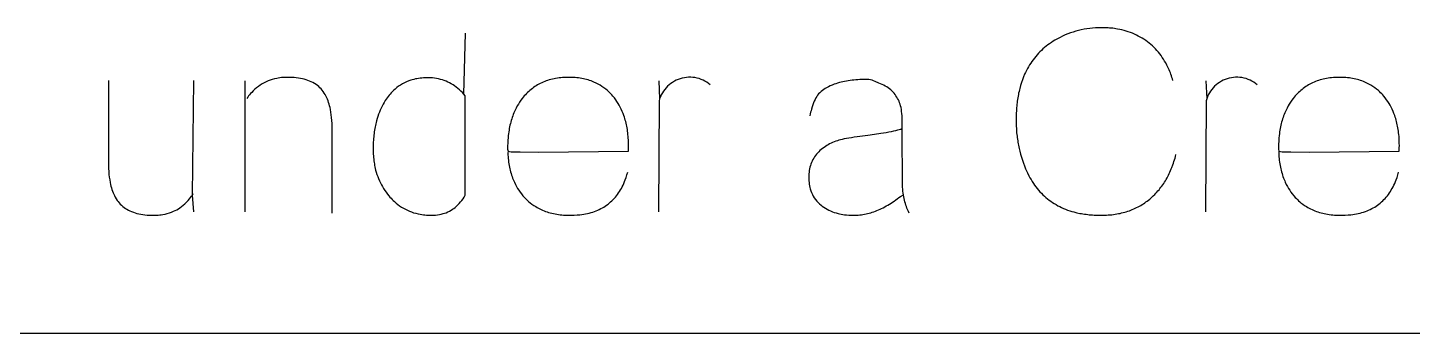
# Model space of a CAD drawing. Extents: x -180 to 180, y -173 to 173.
# Drawn here: x -21.93 to 0.9, y -11 to -5.96 of the extents above; entities that cross this region are included whole.
import ezdxf

# ---------------------------------------------------------------- set-up
doc = ezdxf.new("R2010")
doc.units = 0
doc.header["$MEASUREMENT"] = 0
doc.layers.get('0').update_dxf_attribs({"linetype": 'CONTINUOUS'})

msp = doc.modelspace()

# ---------------------------------------------------------------- linework, layer by layer
for p, q in [((-14.738, -7.06), (-14.713, -6.055)), ((-4.951, -6.145), (-4.993, -6.169)), ((-4.909, -6.123), (-4.951, -6.145)), ((-4.867, -6.103), (-4.909, -6.123)), ((-4.825, -6.083), (-4.867, -6.103)), ((-4.782, -6.066), (-4.825, -6.083)), ((-4.738, -6.049), (-4.782, -6.066)), ((-4.694, -6.035), (-4.738, -6.049)), ((-4.65, -6.021), (-4.694, -6.035)), ((-4.605, -6.009), (-4.65, -6.021)), ((-4.559, -5.998), (-4.605, -6.009)), ((-4.513, -5.989), (-4.559, -5.998)), ((-4.467, -5.981), (-4.513, -5.989)), ((-4.42, -5.975), (-4.467, -5.981)), ((-4.372, -5.97), (-4.42, -5.975)), ((-4.324, -5.966), (-4.372, -5.97)), ((-4.275, -5.964), (-4.324, -5.966)), ((-4.226, -5.964), (-4.275, -5.964)), ((-4.199, -5.964), (-4.226, -5.964)), ((-4.172, -5.965), (-4.199, -5.964)), ((-4.145, -5.966), (-4.172, -5.965)), ((-4.118, -5.967), (-4.145, -5.966)), ((-4.092, -5.969), (-4.118, -5.967)), ((-4.066, -5.972), (-4.092, -5.969)), ((-4.04, -5.974), (-4.066, -5.972)), ((-4.014, -5.978), (-4.04, -5.974)), ((-3.989, -5.981), (-4.014, -5.978)), ((-3.964, -5.986), (-3.989, -5.981)), ((-3.926, -5.993), (-3.964, -5.986)), ((-3.89, -6.001), (-3.926, -5.993)), ((-3.854, -6.01), (-3.89, -6.001)), ((-3.818, -6.02), (-3.854, -6.01)), ((-3.784, -6.031), (-3.818, -6.02)), ((-3.749, -6.043), (-3.784, -6.031)), ((-3.716, -6.056), (-3.749, -6.043)), ((-3.683, -6.07), (-3.716, -6.056)), ((-3.65, -6.085), (-3.683, -6.07)), ((-3.619, -6.101), (-3.65, -6.085)), ((-3.587, -6.117), (-3.619, -6.101)), ((-3.557, -6.135), (-3.587, -6.117)), ((-3.527, -6.154), (-3.557, -6.135)), ((-3.497, -6.174), (-3.527, -6.154)), ((-5.266, -6.386), (-5.289, -6.411)), ((-5.242, -6.362), (-5.266, -6.386)), ((-5.217, -6.338), (-5.242, -6.362)), ((-5.192, -6.314), (-5.217, -6.338)), ((-5.166, -6.292), (-5.192, -6.314)), ((-5.139, -6.27), (-5.166, -6.292)), ((-5.111, -6.248), (-5.139, -6.27)), ((-5.083, -6.227), (-5.111, -6.248)), ((-5.053, -6.207), (-5.083, -6.227)), ((-5.024, -6.188), (-5.053, -6.207)), ((-4.993, -6.169), (-5.024, -6.188)), ((-3.468, -6.195), (-3.497, -6.174)), ((-3.44, -6.217), (-3.468, -6.195)), ((-3.413, -6.239), (-3.44, -6.217)), ((-3.386, -6.263), (-3.413, -6.239)), ((-3.361, -6.287), (-3.386, -6.263)), ((-3.336, -6.312), (-3.361, -6.287)), ((-3.312, -6.339), (-3.336, -6.312)), ((-3.289, -6.365), (-3.312, -6.339)), ((-3.266, -6.393), (-3.289, -6.365)), ((-5.43, -6.606), (-5.447, -6.637)), ((-5.412, -6.577), (-5.43, -6.606)), ((-5.393, -6.547), (-5.412, -6.577)), ((-5.374, -6.519), (-5.393, -6.547)), ((-5.354, -6.491), (-5.374, -6.519)), ((-5.333, -6.464), (-5.354, -6.491)), ((-5.311, -6.437), (-5.333, -6.464)), ((-5.289, -6.411), (-5.311, -6.437)), ((-3.244, -6.422), (-3.266, -6.393)), ((-3.224, -6.452), (-3.244, -6.422)), ((-3.204, -6.482), (-3.224, -6.452)), ((-3.185, -6.513), (-3.204, -6.482)), ((-3.166, -6.545), (-3.185, -6.513)), ((-3.149, -6.579), (-3.166, -6.545)), ((-3.132, -6.612), (-3.149, -6.579)), ((-3.121, -6.636), (-3.132, -6.612)), ((-20.598, -6.836), (-20.598, -8.207)), ((-19.214, -8.721), (-19.192, -6.836)), ((-18.343, -9), (-18.345, -6.839)), ((-17.967, -6.841), (-18, -6.856)), ((-17.932, -6.828), (-17.967, -6.841)), ((-17.897, -6.817), (-17.932, -6.828)), ((-17.861, -6.807), (-17.897, -6.817)), ((-17.824, -6.799), (-17.861, -6.807)), ((-17.799, -6.794), (-17.824, -6.799)), ((-17.773, -6.791), (-17.799, -6.794)), ((-17.747, -6.787), (-17.773, -6.791)), ((-17.721, -6.785), (-17.747, -6.787)), ((-17.694, -6.783), (-17.721, -6.785)), ((-17.667, -6.782), (-17.694, -6.783)), ((-17.639, -6.782), (-17.667, -6.782)), ((-17.613, -6.782), (-17.639, -6.782)), ((-17.575, -6.783), (-17.613, -6.782)), ((-17.538, -6.786), (-17.575, -6.783)), ((-17.502, -6.789), (-17.538, -6.786)), ((-17.467, -6.794), (-17.502, -6.789)), ((-17.433, -6.799), (-17.467, -6.794)), ((-17.401, -6.806), (-17.433, -6.799)), ((-17.369, -6.813), (-17.401, -6.806)), ((-17.338, -6.822), (-17.369, -6.813)), ((-17.309, -6.832), (-17.338, -6.822)), ((-17.281, -6.843), (-17.309, -6.832)), ((-17.254, -6.855), (-17.281, -6.843)), ((-15.648, -6.842), (-15.683, -6.856)), ((-15.612, -6.829), (-15.648, -6.842)), ((-15.588, -6.822), (-15.612, -6.829)), ((-15.563, -6.815), (-15.588, -6.822)), ((-15.537, -6.809), (-15.563, -6.815)), ((-15.511, -6.804), (-15.537, -6.809)), ((-15.485, -6.8), (-15.511, -6.804)), ((-15.459, -6.796), (-15.485, -6.8)), ((-15.431, -6.793), (-15.459, -6.796)), ((-15.404, -6.791), (-15.431, -6.793)), ((-15.376, -6.789), (-15.404, -6.791)), ((-15.348, -6.789), (-15.376, -6.789)), ((-15.322, -6.789), (-15.348, -6.789)), ((-15.287, -6.79), (-15.322, -6.789)), ((-15.253, -6.792), (-15.287, -6.79)), ((-15.22, -6.796), (-15.253, -6.792)), ((-15.187, -6.801), (-15.22, -6.796)), ((-15.155, -6.807), (-15.187, -6.801)), ((-15.123, -6.815), (-15.155, -6.807)), ((-15.092, -6.824), (-15.123, -6.815)), ((-15.062, -6.834), (-15.092, -6.824)), ((-15.032, -6.846), (-15.062, -6.834)), ((-15.002, -6.859), (-15.032, -6.846)), ((-13.382, -6.842), (-13.406, -6.851)), ((-13.357, -6.833), (-13.382, -6.842)), ((-13.331, -6.825), (-13.357, -6.833)), ((-13.305, -6.818), (-13.331, -6.825)), ((-13.279, -6.812), (-13.305, -6.818)), ((-13.252, -6.806), (-13.279, -6.812)), ((-13.225, -6.8), (-13.252, -6.806)), ((-13.197, -6.796), (-13.225, -6.8)), ((-13.169, -6.792), (-13.197, -6.796)), ((-13.141, -6.788), (-13.169, -6.792)), ((-13.112, -6.786), (-13.141, -6.788)), ((-13.082, -6.784), (-13.112, -6.786)), ((-13.053, -6.783), (-13.082, -6.784)), ((-13.022, -6.782), (-13.053, -6.783)), ((-12.992, -6.782), (-13.022, -6.782)), ((-12.963, -6.783), (-12.992, -6.782)), ((-12.934, -6.784), (-12.963, -6.783)), ((-12.905, -6.786), (-12.934, -6.784)), ((-12.877, -6.788), (-12.905, -6.786)), ((-12.849, -6.792), (-12.877, -6.788)), ((-12.822, -6.795), (-12.849, -6.792)), ((-12.795, -6.8), (-12.822, -6.795)), ((-12.768, -6.805), (-12.795, -6.8)), ((-12.742, -6.811), (-12.768, -6.805)), ((-12.716, -6.817), (-12.742, -6.811)), ((-12.691, -6.824), (-12.716, -6.817)), ((-12.666, -6.832), (-12.691, -6.824)), ((-12.642, -6.841), (-12.666, -6.832)), ((-12.618, -6.85), (-12.642, -6.841)), ((-11.525, -6.839), (-11.511, -7.134)), ((-11.268, -6.846), (-11.298, -6.864)), ((-11.236, -6.83), (-11.268, -6.846)), ((-11.204, -6.816), (-11.236, -6.83)), ((-11.171, -6.804), (-11.204, -6.816)), ((-11.137, -6.795), (-11.171, -6.804)), ((-11.103, -6.788), (-11.137, -6.795)), ((-11.068, -6.783), (-11.103, -6.788)), ((-11.033, -6.781), (-11.068, -6.783)), ((-10.998, -6.781), (-11.033, -6.781)), ((-10.963, -6.783), (-10.998, -6.781)), ((-10.929, -6.787), (-10.963, -6.783)), ((-10.894, -6.794), (-10.929, -6.787)), ((-10.861, -6.803), (-10.894, -6.794)), ((-10.827, -6.815), (-10.861, -6.803)), ((-10.795, -6.828), (-10.827, -6.815)), ((-10.764, -6.844), (-10.795, -6.828)), ((-10.734, -6.861), (-10.764, -6.844)), ((-8.431, -6.843), (-8.461, -6.848)), ((-8.401, -6.837), (-8.431, -6.843)), ((-8.37, -6.833), (-8.401, -6.837)), ((-8.339, -6.829), (-8.37, -6.833)), ((-8.307, -6.826), (-8.339, -6.829)), ((-8.275, -6.823), (-8.307, -6.826)), ((-8.242, -6.821), (-8.275, -6.823)), ((-8.209, -6.819), (-8.242, -6.821)), ((-8.175, -6.818), (-8.209, -6.819)), ((-8.141, -6.818), (-8.175, -6.818)), ((-8.093, -6.819), (-8.141, -6.818)), ((-8.062, -6.82), (-8.093, -6.819)), ((-8.034, -6.823), (-8.062, -6.82)), ((-8.007, -6.827), (-8.034, -6.823)), ((-7.983, -6.837), (-8.007, -6.827)), ((-7.959, -6.848), (-7.983, -6.837)), ((-5.53, -6.822), (-5.546, -6.868)), ((-5.513, -6.776), (-5.53, -6.822)), ((-5.494, -6.732), (-5.513, -6.776)), ((-5.479, -6.7), (-5.494, -6.732)), ((-5.463, -6.668), (-5.479, -6.7)), ((-5.447, -6.637), (-5.463, -6.668)), ((-3.111, -6.659), (-3.121, -6.636)), ((-3.101, -6.683), (-3.111, -6.659)), ((-3.091, -6.707), (-3.101, -6.683)), ((-3.082, -6.732), (-3.091, -6.707)), ((-3.073, -6.757), (-3.082, -6.732)), ((-3.065, -6.782), (-3.073, -6.757)), ((-3.056, -6.808), (-3.065, -6.782)), ((-3.049, -6.834), (-3.056, -6.808)), ((-2.507, -6.839), (-2.492, -7.134)), ((-2.249, -6.846), (-2.28, -6.864)), ((-2.218, -6.83), (-2.249, -6.846)), ((-2.186, -6.816), (-2.218, -6.83)), ((-2.153, -6.804), (-2.186, -6.816)), ((-2.119, -6.795), (-2.153, -6.804)), ((-2.085, -6.788), (-2.119, -6.795)), ((-2.05, -6.783), (-2.085, -6.788)), ((-2.015, -6.781), (-2.05, -6.783)), ((-1.98, -6.781), (-2.015, -6.781)), ((-1.945, -6.783), (-1.98, -6.781)), ((-1.911, -6.787), (-1.945, -6.783)), ((-1.876, -6.794), (-1.911, -6.787)), ((-1.842, -6.803), (-1.876, -6.794)), ((-1.809, -6.815), (-1.842, -6.803)), ((-1.777, -6.828), (-1.809, -6.815)), ((-1.746, -6.844), (-1.777, -6.828)), ((-1.715, -6.861), (-1.746, -6.844)), ((-0.673, -6.842), (-0.697, -6.851)), ((-0.647, -6.833), (-0.673, -6.842)), ((-0.622, -6.825), (-0.647, -6.833)), ((-0.596, -6.818), (-0.622, -6.825)), ((-0.57, -6.812), (-0.596, -6.818)), ((-0.543, -6.806), (-0.57, -6.812)), ((-0.516, -6.8), (-0.543, -6.806)), ((-0.488, -6.796), (-0.516, -6.8)), ((-0.46, -6.792), (-0.488, -6.796)), ((-0.432, -6.788), (-0.46, -6.792)), ((-0.403, -6.786), (-0.432, -6.788)), ((-0.373, -6.784), (-0.403, -6.786)), ((-0.343, -6.783), (-0.373, -6.784)), ((-0.313, -6.782), (-0.343, -6.783)), ((-0.283, -6.782), (-0.313, -6.782)), ((-0.254, -6.783), (-0.283, -6.782)), ((-0.225, -6.784), (-0.254, -6.783)), ((-0.196, -6.786), (-0.225, -6.784)), ((-0.168, -6.788), (-0.196, -6.786)), ((-0.14, -6.792), (-0.168, -6.788)), ((-0.113, -6.795), (-0.14, -6.792)), ((-0.086, -6.8), (-0.113, -6.795)), ((-0.059, -6.805), (-0.086, -6.8)), ((-0.033, -6.811), (-0.059, -6.805)), ((-0.007, -6.817), (-0.033, -6.811)), ((0.018, -6.824), (-0.007, -6.817)), ((0.043, -6.832), (0.018, -6.824)), ((0.067, -6.841), (0.043, -6.832)), ((0.091, -6.85), (0.067, -6.841)), ((-18.27, -7.068), (-18.286, -7.088)), ((-18.253, -7.048), (-18.27, -7.068)), ((-18.236, -7.029), (-18.253, -7.048)), ((-18.21, -7.002), (-18.236, -7.029)), ((-18.182, -6.976), (-18.21, -7.002)), ((-18.154, -6.952), (-18.182, -6.976)), ((-18.125, -6.93), (-18.154, -6.952)), ((-18.095, -6.909), (-18.125, -6.93)), ((-18.064, -6.89), (-18.095, -6.909)), ((-18.033, -6.872), (-18.064, -6.89)), ((-18, -6.856), (-18.033, -6.872)), ((-17.228, -6.868), (-17.254, -6.855)), ((-17.199, -6.885), (-17.228, -6.868)), ((-17.175, -6.9), (-17.199, -6.885)), ((-17.152, -6.917), (-17.175, -6.9)), ((-17.131, -6.934), (-17.152, -6.917)), ((-17.111, -6.953), (-17.131, -6.934)), ((-17.091, -6.973), (-17.111, -6.953)), ((-17.073, -6.994), (-17.091, -6.973)), ((-17.056, -7.016), (-17.073, -6.994)), ((-17.04, -7.04), (-17.056, -7.016)), ((-17.023, -7.067), (-17.04, -7.04)), ((-17.008, -7.096), (-17.023, -7.067)), ((-15.953, -7.057), (-15.97, -7.077)), ((-15.936, -7.038), (-15.953, -7.057)), ((-15.918, -7.019), (-15.936, -7.038)), ((-15.9, -7.001), (-15.918, -7.019)), ((-15.872, -6.975), (-15.9, -7.001)), ((-15.843, -6.951), (-15.872, -6.975)), ((-15.813, -6.929), (-15.843, -6.951)), ((-15.782, -6.908), (-15.813, -6.929)), ((-15.75, -6.889), (-15.782, -6.908)), ((-15.717, -6.871), (-15.75, -6.889)), ((-15.683, -6.856), (-15.717, -6.871)), ((-14.973, -6.873), (-15.002, -6.859)), ((-14.945, -6.889), (-14.973, -6.873)), ((-14.917, -6.905), (-14.945, -6.889)), ((-14.89, -6.924), (-14.917, -6.905)), ((-14.863, -6.943), (-14.89, -6.924)), ((-14.837, -6.964), (-14.863, -6.943)), ((-14.812, -6.986), (-14.837, -6.964)), ((-14.786, -7.01), (-14.812, -6.986)), ((-14.762, -7.034), (-14.786, -7.01)), ((-14.738, -7.06), (-14.762, -7.034)), ((-14.715, -7.088), (-14.738, -7.06)), ((-13.724, -7.069), (-13.742, -7.089)), ((-13.706, -7.05), (-13.724, -7.069)), ((-13.687, -7.031), (-13.706, -7.05)), ((-13.668, -7.013), (-13.687, -7.031)), ((-13.649, -6.996), (-13.668, -7.013)), ((-13.629, -6.98), (-13.649, -6.996)), ((-13.609, -6.964), (-13.629, -6.98)), ((-13.588, -6.949), (-13.609, -6.964)), ((-13.567, -6.934), (-13.588, -6.949)), ((-13.545, -6.92), (-13.567, -6.934)), ((-13.523, -6.907), (-13.545, -6.92)), ((-13.501, -6.895), (-13.523, -6.907)), ((-13.478, -6.883), (-13.501, -6.895)), ((-13.454, -6.872), (-13.478, -6.883)), ((-13.43, -6.861), (-13.454, -6.872)), ((-13.406, -6.851), (-13.43, -6.861)), ((-12.594, -6.859), (-12.618, -6.85)), ((-12.559, -6.875), (-12.594, -6.859)), ((-12.526, -6.892), (-12.559, -6.875)), ((-12.493, -6.911), (-12.526, -6.892)), ((-12.461, -6.931), (-12.493, -6.911)), ((-12.43, -6.953), (-12.461, -6.931)), ((-12.4, -6.975), (-12.43, -6.953)), ((-12.371, -7), (-12.4, -6.975)), ((-12.352, -7.017), (-12.371, -7)), ((-12.334, -7.035), (-12.352, -7.017)), ((-12.316, -7.053), (-12.334, -7.035)), ((-12.298, -7.072), (-12.316, -7.053)), ((-12.281, -7.092), (-12.298, -7.072)), ((-11.483, -7.069), (-11.498, -7.101)), ((-11.466, -7.038), (-11.483, -7.069)), ((-11.448, -7.009), (-11.466, -7.038)), ((-11.427, -6.981), (-11.448, -7.009)), ((-11.404, -6.954), (-11.427, -6.981)), ((-11.38, -6.929), (-11.404, -6.954)), ((-11.354, -6.905), (-11.38, -6.929)), ((-11.327, -6.883), (-11.354, -6.905)), ((-11.298, -6.864), (-11.327, -6.883)), ((-10.705, -6.881), (-10.734, -6.861)), ((-10.677, -6.903), (-10.705, -6.881)), ((-8.889, -7.055), (-8.906, -7.076)), ((-8.87, -7.035), (-8.889, -7.055)), ((-8.85, -7.016), (-8.87, -7.035)), ((-8.827, -6.998), (-8.85, -7.016)), ((-8.803, -6.98), (-8.827, -6.998)), ((-8.781, -6.966), (-8.803, -6.98)), ((-8.759, -6.952), (-8.781, -6.966)), ((-8.729, -6.937), (-8.759, -6.952)), ((-8.698, -6.922), (-8.729, -6.937)), ((-8.666, -6.908), (-8.698, -6.922)), ((-8.631, -6.895), (-8.666, -6.908)), ((-8.604, -6.886), (-8.631, -6.895)), ((-8.576, -6.877), (-8.604, -6.886)), ((-8.548, -6.869), (-8.576, -6.877)), ((-8.52, -6.862), (-8.548, -6.869)), ((-8.491, -6.855), (-8.52, -6.862)), ((-8.461, -6.848), (-8.491, -6.855)), ((-7.897, -6.875), (-7.959, -6.848)), ((-7.869, -6.886), (-7.897, -6.875)), ((-7.842, -6.899), (-7.869, -6.886)), ((-7.816, -6.912), (-7.842, -6.899)), ((-7.79, -6.926), (-7.816, -6.912)), ((-7.767, -6.94), (-7.79, -6.926)), ((-7.744, -6.955), (-7.767, -6.94)), ((-7.722, -6.972), (-7.744, -6.955)), ((-7.701, -6.988), (-7.722, -6.972)), ((-7.682, -7.006), (-7.701, -6.988)), ((-7.663, -7.025), (-7.682, -7.006)), ((-7.646, -7.044), (-7.663, -7.025)), ((-7.629, -7.064), (-7.646, -7.044)), ((-7.614, -7.085), (-7.629, -7.064)), ((-5.597, -7.066), (-5.602, -7.092)), ((-5.592, -7.04), (-5.597, -7.066)), ((-5.586, -7.015), (-5.592, -7.04)), ((-5.58, -6.99), (-5.586, -7.015)), ((-5.574, -6.965), (-5.58, -6.99)), ((-5.561, -6.916), (-5.574, -6.965)), ((-5.546, -6.868), (-5.561, -6.916)), ((-2.465, -7.069), (-2.48, -7.101)), ((-2.448, -7.038), (-2.465, -7.069)), ((-2.429, -7.009), (-2.448, -7.038)), ((-2.409, -6.981), (-2.429, -7.009)), ((-2.386, -6.954), (-2.409, -6.981)), ((-2.362, -6.929), (-2.386, -6.954)), ((-2.336, -6.905), (-2.362, -6.929)), ((-2.308, -6.883), (-2.336, -6.905)), ((-2.28, -6.864), (-2.308, -6.883)), ((-1.686, -6.881), (-1.715, -6.861)), ((-1.659, -6.903), (-1.686, -6.881)), ((-1.015, -7.069), (-1.033, -7.089)), ((-0.997, -7.05), (-1.015, -7.069)), ((-0.978, -7.031), (-0.997, -7.05)), ((-0.959, -7.013), (-0.978, -7.031)), ((-0.94, -6.996), (-0.959, -7.013)), ((-0.92, -6.98), (-0.94, -6.996)), ((-0.9, -6.964), (-0.92, -6.98)), ((-0.879, -6.949), (-0.9, -6.964)), ((-0.858, -6.934), (-0.879, -6.949)), ((-0.836, -6.92), (-0.858, -6.934)), ((-0.814, -6.907), (-0.836, -6.92)), ((-0.791, -6.895), (-0.814, -6.907)), ((-0.769, -6.883), (-0.791, -6.895)), ((-0.745, -6.872), (-0.769, -6.883)), ((-0.721, -6.861), (-0.745, -6.872)), ((-0.697, -6.851), (-0.721, -6.861)), ((0.115, -6.859), (0.091, -6.85)), ((0.15, -6.875), (0.115, -6.859)), ((0.183, -6.892), (0.15, -6.875)), ((0.216, -6.911), (0.183, -6.892)), ((0.248, -6.931), (0.216, -6.911)), ((0.279, -6.953), (0.248, -6.931)), ((0.309, -6.975), (0.279, -6.953)), ((0.338, -7), (0.309, -6.975)), ((0.357, -7.017), (0.338, -7)), ((0.375, -7.035), (0.357, -7.017)), ((0.393, -7.053), (0.375, -7.035)), ((0.411, -7.072), (0.393, -7.053)), ((0.428, -7.092), (0.411, -7.072)), ((-18.302, -7.109), (-18.318, -7.131)), ((-18.286, -7.088), (-18.302, -7.109)), ((-16.997, -7.12), (-17.008, -7.096)), ((-16.986, -7.144), (-16.997, -7.12)), ((-16.977, -7.169), (-16.986, -7.144)), ((-16.968, -7.195), (-16.977, -7.169)), ((-16.959, -7.223), (-16.968, -7.195)), ((-16.952, -7.251), (-16.959, -7.223)), ((-16.945, -7.28), (-16.952, -7.251)), ((-16.938, -7.311), (-16.945, -7.28)), ((-16.101, -7.29), (-16.116, -7.323)), ((-16.086, -7.258), (-16.101, -7.29)), ((-16.069, -7.226), (-16.086, -7.258)), ((-16.051, -7.196), (-16.069, -7.226)), ((-16.033, -7.166), (-16.051, -7.196)), ((-16.018, -7.142), (-16.033, -7.166)), ((-16.002, -7.12), (-16.018, -7.142)), ((-15.986, -7.098), (-16.002, -7.12)), ((-15.97, -7.077), (-15.986, -7.098)), ((-14.715, -8.723), (-14.715, -7.088)), ((-13.876, -7.287), (-13.893, -7.322)), ((-13.858, -7.254), (-13.876, -7.287)), ((-13.839, -7.222), (-13.858, -7.254)), ((-13.819, -7.19), (-13.839, -7.222)), ((-13.798, -7.159), (-13.819, -7.19)), ((-13.776, -7.129), (-13.798, -7.159)), ((-13.759, -7.109), (-13.776, -7.129)), ((-13.742, -7.089), (-13.759, -7.109)), ((-12.257, -7.122), (-12.281, -7.092)), ((-12.235, -7.151), (-12.257, -7.122)), ((-12.215, -7.181), (-12.235, -7.151)), ((-12.195, -7.211), (-12.215, -7.181)), ((-12.177, -7.243), (-12.195, -7.211)), ((-12.159, -7.275), (-12.177, -7.243)), ((-12.143, -7.308), (-12.159, -7.275)), ((-11.521, -7.167), (-11.529, -9)), ((-11.511, -7.134), (-11.521, -7.167)), ((-11.498, -7.101), (-11.511, -7.134)), ((-8.997, -7.269), (-9.008, -7.306)), ((-8.985, -7.235), (-8.997, -7.269)), ((-8.974, -7.203), (-8.985, -7.235)), ((-8.961, -7.173), (-8.974, -7.203)), ((-8.948, -7.146), (-8.961, -7.173)), ((-8.935, -7.12), (-8.948, -7.146)), ((-8.921, -7.097), (-8.935, -7.12)), ((-8.906, -7.076), (-8.921, -7.097)), ((-7.6, -7.106), (-7.614, -7.085)), ((-7.587, -7.128), (-7.6, -7.106)), ((-7.575, -7.152), (-7.587, -7.128)), ((-7.564, -7.175), (-7.575, -7.152)), ((-7.554, -7.2), (-7.564, -7.175)), ((-7.545, -7.225), (-7.554, -7.2)), ((-7.537, -7.252), (-7.545, -7.225)), ((-7.531, -7.279), (-7.537, -7.252)), ((-7.525, -7.313), (-7.531, -7.279)), ((-5.626, -7.282), (-5.628, -7.311)), ((-5.624, -7.254), (-5.626, -7.282)), ((-5.621, -7.227), (-5.624, -7.254)), ((-5.618, -7.199), (-5.621, -7.227)), ((-5.614, -7.172), (-5.618, -7.199)), ((-5.61, -7.145), (-5.614, -7.172)), ((-5.606, -7.118), (-5.61, -7.145)), ((-5.602, -7.092), (-5.606, -7.118)), ((-2.503, -7.167), (-2.511, -9)), ((-2.492, -7.134), (-2.503, -7.167)), ((-2.48, -7.101), (-2.492, -7.134)), ((-1.167, -7.287), (-1.184, -7.322)), ((-1.149, -7.254), (-1.167, -7.287)), ((-1.13, -7.222), (-1.149, -7.254)), ((-1.11, -7.19), (-1.13, -7.222)), ((-1.089, -7.159), (-1.11, -7.19)), ((-1.066, -7.129), (-1.089, -7.159)), ((-1.05, -7.109), (-1.066, -7.129)), ((-1.033, -7.089), (-1.05, -7.109)), ((0.452, -7.122), (0.428, -7.092)), ((0.474, -7.151), (0.452, -7.122)), ((0.494, -7.181), (0.474, -7.151)), ((0.514, -7.211), (0.494, -7.181)), ((0.532, -7.243), (0.514, -7.211)), ((0.55, -7.275), (0.532, -7.243)), ((0.566, -7.308), (0.55, -7.275)), ((-16.93, -7.353), (-16.938, -7.311)), ((-16.924, -7.397), (-16.93, -7.353)), ((-16.918, -7.443), (-16.924, -7.397)), ((-16.914, -7.491), (-16.918, -7.443)), ((-16.91, -7.541), (-16.914, -7.491)), ((-16.184, -7.524), (-16.19, -7.549)), ((-16.177, -7.499), (-16.184, -7.524)), ((-16.167, -7.462), (-16.177, -7.499)), ((-16.156, -7.426), (-16.167, -7.462)), ((-16.143, -7.391), (-16.156, -7.426)), ((-16.13, -7.357), (-16.143, -7.391)), ((-16.116, -7.323), (-16.13, -7.357)), ((-13.965, -7.518), (-13.972, -7.545)), ((-13.958, -7.492), (-13.965, -7.518)), ((-13.95, -7.467), (-13.958, -7.492)), ((-13.942, -7.442), (-13.95, -7.467)), ((-13.933, -7.417), (-13.942, -7.442)), ((-13.924, -7.393), (-13.933, -7.417)), ((-13.914, -7.368), (-13.924, -7.393)), ((-13.904, -7.345), (-13.914, -7.368)), ((-13.893, -7.322), (-13.904, -7.345)), ((-12.128, -7.342), (-12.143, -7.308)), ((-12.114, -7.377), (-12.128, -7.342)), ((-12.1, -7.412), (-12.114, -7.377)), ((-12.092, -7.436), (-12.1, -7.412)), ((-12.084, -7.461), (-12.092, -7.436)), ((-12.077, -7.486), (-12.084, -7.461)), ((-12.07, -7.511), (-12.077, -7.486)), ((-12.064, -7.537), (-12.07, -7.511)), ((-9.028, -7.385), (-9.034, -7.414)), ((-9.021, -7.358), (-9.028, -7.385)), ((-9.015, -7.331), (-9.021, -7.358)), ((-9.008, -7.306), (-9.015, -7.331)), ((-7.521, -7.342), (-7.525, -7.313)), ((-7.518, -7.377), (-7.521, -7.342)), ((-7.515, -7.417), (-7.518, -7.377)), ((-7.513, -7.462), (-7.515, -7.417)), ((-7.512, -7.511), (-7.513, -7.462)), ((-7.511, -7.566), (-7.512, -7.511)), ((-5.633, -7.397), (-5.634, -7.427)), ((-5.634, -7.427), (-5.634, -7.457)), ((-5.634, -7.457), (-5.634, -7.487)), ((-5.634, -7.487), (-5.634, -7.513)), ((-5.634, -7.513), (-5.634, -7.54)), ((-5.632, -7.368), (-5.633, -7.397)), ((-5.63, -7.339), (-5.632, -7.368)), ((-5.628, -7.311), (-5.63, -7.339)), ((-1.256, -7.518), (-1.263, -7.545)), ((-1.249, -7.492), (-1.256, -7.518)), ((-1.241, -7.467), (-1.249, -7.492)), ((-1.233, -7.442), (-1.241, -7.467)), ((-1.224, -7.417), (-1.233, -7.442)), ((-1.215, -7.393), (-1.224, -7.417)), ((-1.205, -7.368), (-1.215, -7.393)), ((-1.195, -7.345), (-1.205, -7.368)), ((-1.184, -7.322), (-1.195, -7.345)), ((0.581, -7.342), (0.566, -7.308)), ((0.596, -7.377), (0.581, -7.342)), ((0.609, -7.412), (0.596, -7.377)), ((0.617, -7.436), (0.609, -7.412)), ((0.625, -7.461), (0.617, -7.436)), ((0.632, -7.486), (0.625, -7.461)), ((0.639, -7.511), (0.632, -7.486)), ((0.645, -7.537), (0.639, -7.511)), ((-16.909, -7.567), (-16.91, -7.541)), ((-16.908, -7.593), (-16.909, -7.567)), ((-16.908, -7.619), (-16.908, -7.593)), ((-16.907, -7.646), (-16.908, -7.619)), ((-16.907, -9.018), (-16.907, -7.646)), ((-16.222, -7.735), (-16.225, -7.762)), ((-16.218, -7.707), (-16.222, -7.735)), ((-16.215, -7.68), (-16.218, -7.707)), ((-16.211, -7.653), (-16.215, -7.68)), ((-16.206, -7.627), (-16.211, -7.653)), ((-16.201, -7.6), (-16.206, -7.627)), ((-16.196, -7.575), (-16.201, -7.6)), ((-16.19, -7.549), (-16.196, -7.575)), ((-14.006, -7.739), (-14.01, -7.783)), ((-14.002, -7.71), (-14.006, -7.739)), ((-13.999, -7.682), (-14.002, -7.71)), ((-13.994, -7.654), (-13.999, -7.682)), ((-13.989, -7.626), (-13.994, -7.654)), ((-13.984, -7.598), (-13.989, -7.626)), ((-13.978, -7.571), (-13.984, -7.598)), ((-13.972, -7.545), (-13.978, -7.571)), ((-12.058, -7.563), (-12.064, -7.537)), ((-12.053, -7.589), (-12.058, -7.563)), ((-12.048, -7.616), (-12.053, -7.589)), ((-12.043, -7.643), (-12.048, -7.616)), ((-12.039, -7.67), (-12.043, -7.643)), ((-12.036, -7.698), (-12.039, -7.67)), ((-12.033, -7.726), (-12.036, -7.698)), ((-12.03, -7.755), (-12.033, -7.726)), ((-12.028, -7.784), (-12.03, -7.755)), ((-8.08, -7.74), (-8.255, -7.762)), ((-7.968, -7.725), (-8.08, -7.74)), ((-7.866, -7.709), (-7.968, -7.725)), ((-7.819, -7.702), (-7.866, -7.709)), ((-7.775, -7.694), (-7.819, -7.702)), ((-7.733, -7.686), (-7.775, -7.694)), ((-7.693, -7.678), (-7.733, -7.686)), ((-7.657, -7.67), (-7.693, -7.678)), ((-7.622, -7.663), (-7.657, -7.67)), ((-7.591, -7.655), (-7.622, -7.663)), ((-7.561, -7.647), (-7.591, -7.655)), ((-7.535, -7.639), (-7.561, -7.647)), ((-7.51, -7.625), (-7.535, -7.639)), ((-7.51, -7.625), (-7.511, -7.566)), ((-7.507, -8.592), (-7.51, -7.625)), ((-5.634, -7.54), (-5.633, -7.567)), ((-5.633, -7.567), (-5.632, -7.593)), ((-5.632, -7.593), (-5.63, -7.62)), ((-5.63, -7.62), (-5.629, -7.646)), ((-5.629, -7.646), (-5.627, -7.672)), ((-5.627, -7.672), (-5.625, -7.698)), ((-5.625, -7.698), (-5.622, -7.724)), ((-5.622, -7.724), (-5.619, -7.75)), ((-5.619, -7.75), (-5.616, -7.775)), ((-1.297, -7.739), (-1.301, -7.783)), ((-1.293, -7.71), (-1.297, -7.739)), ((-1.29, -7.682), (-1.293, -7.71)), ((-1.285, -7.654), (-1.29, -7.682)), ((-1.28, -7.626), (-1.285, -7.654)), ((-1.275, -7.598), (-1.28, -7.626)), ((-1.269, -7.571), (-1.275, -7.598)), ((-1.263, -7.545), (-1.269, -7.571)), ((0.651, -7.563), (0.645, -7.537)), ((0.656, -7.589), (0.651, -7.563)), ((0.661, -7.616), (0.656, -7.589)), ((0.666, -7.643), (0.661, -7.616)), ((0.67, -7.67), (0.666, -7.643)), ((0.673, -7.698), (0.67, -7.67)), ((0.676, -7.726), (0.673, -7.698)), ((0.679, -7.755), (0.676, -7.726)), ((0.681, -7.784), (0.679, -7.755)), ((-16.233, -7.877), (-16.234, -7.907)), ((-16.234, -7.907), (-16.234, -7.936)), ((-16.234, -7.936), (-16.234, -7.966)), ((-16.234, -7.966), (-16.234, -7.994)), ((-16.231, -7.848), (-16.233, -7.877)), ((-16.229, -7.819), (-16.231, -7.848)), ((-16.227, -7.791), (-16.229, -7.819)), ((-16.225, -7.762), (-16.227, -7.791)), ((-14.015, -7.874), (-14.016, -7.905)), ((-14.016, -7.905), (-14.016, -7.937)), ((-14.016, -7.937), (-14.016, -7.968)), ((-14.016, -7.968), (-14.01, -8)), ((-14.014, -7.844), (-14.015, -7.874)), ((-14.012, -7.813), (-14.014, -7.844)), ((-14.01, -7.783), (-14.012, -7.813)), ((-12.026, -7.813), (-12.028, -7.784)), ((-12.025, -7.842), (-12.026, -7.813)), ((-12.026, -8), (-12.025, -7.943)), ((-12.025, -7.872), (-12.025, -7.842)), ((-12.024, -7.903), (-12.025, -7.872)), ((-12.025, -7.943), (-12.024, -7.903)), ((-8.846, -7.972), (-8.867, -7.99)), ((-8.824, -7.954), (-8.846, -7.972)), ((-8.8, -7.937), (-8.824, -7.954)), ((-8.777, -7.921), (-8.8, -7.937)), ((-8.754, -7.907), (-8.777, -7.921)), ((-8.731, -7.893), (-8.754, -7.907)), ((-8.708, -7.88), (-8.731, -7.893)), ((-8.683, -7.868), (-8.708, -7.88)), ((-8.659, -7.857), (-8.683, -7.868)), ((-8.633, -7.846), (-8.659, -7.857)), ((-8.608, -7.836), (-8.633, -7.846)), ((-8.581, -7.827), (-8.608, -7.836)), ((-8.555, -7.818), (-8.581, -7.827)), ((-8.527, -7.811), (-8.555, -7.818)), ((-8.499, -7.804), (-8.527, -7.811)), ((-8.467, -7.797), (-8.499, -7.804)), ((-8.431, -7.79), (-8.467, -7.797)), ((-8.392, -7.783), (-8.431, -7.79)), ((-8.35, -7.776), (-8.392, -7.783)), ((-8.304, -7.769), (-8.35, -7.776)), ((-8.255, -7.762), (-8.304, -7.769)), ((-5.616, -7.775), (-5.612, -7.801)), ((-5.612, -7.801), (-5.608, -7.826)), ((-5.608, -7.826), (-5.604, -7.852)), ((-5.604, -7.852), (-5.6, -7.877)), ((-5.6, -7.877), (-5.595, -7.902)), ((-5.595, -7.902), (-5.59, -7.927)), ((-5.59, -7.927), (-5.585, -7.952)), ((-5.585, -7.952), (-5.573, -8.001)), ((-1.306, -7.874), (-1.307, -7.905)), ((-1.307, -7.905), (-1.307, -7.937)), ((-1.307, -7.937), (-1.307, -7.968)), ((-1.307, -7.968), (-1.301, -8)), ((-1.305, -7.844), (-1.306, -7.874)), ((-1.303, -7.813), (-1.305, -7.844)), ((-1.301, -7.783), (-1.303, -7.813)), ((0.683, -7.813), (0.681, -7.784)), ((0.684, -7.842), (0.683, -7.813)), ((0.683, -8), (0.684, -7.943)), ((0.684, -7.872), (0.684, -7.842)), ((0.685, -7.903), (0.684, -7.872)), ((0.684, -7.943), (0.685, -7.903)), ((-20.598, -8.207), (-20.597, -8.233)), ((-16.234, -7.994), (-16.233, -8.022)), ((-16.233, -8.022), (-16.232, -8.05)), ((-16.232, -8.05), (-16.23, -8.077)), ((-16.23, -8.077), (-16.228, -8.104)), ((-16.228, -8.104), (-16.225, -8.13)), ((-16.225, -8.13), (-16.222, -8.157)), ((-16.222, -8.157), (-16.219, -8.183)), ((-16.219, -8.183), (-16.214, -8.208)), ((-16.214, -8.208), (-16.21, -8.234)), ((-14.01, -8), (-14.014, -8.03)), ((-14.014, -8.03), (-14.012, -8.06)), ((-14.012, -8.06), (-14.01, -8.09)), ((-14.01, -8), (-13.984, -8.005)), ((-14.01, -8.09), (-14.007, -8.12)), ((-14.007, -8.12), (-14.004, -8.149)), ((-14.004, -8.149), (-14, -8.177)), ((-14, -8.177), (-13.996, -8.206)), ((-13.996, -8.206), (-13.991, -8.233)), ((-13.984, -8.005), (-13.959, -8.007)), ((-13.959, -8.007), (-13.882, -8.01)), ((-13.882, -8.01), (-13.812, -8.011)), ((-13.812, -8.011), (-13.509, -8.013)), ((-13.509, -8.013), (-12.026, -8)), ((-9.016, -8.211), (-9.024, -8.236)), ((-9.006, -8.186), (-9.016, -8.211)), ((-8.995, -8.161), (-9.006, -8.186)), ((-8.983, -8.138), (-8.995, -8.161)), ((-8.97, -8.115), (-8.983, -8.138)), ((-8.956, -8.092), (-8.97, -8.115)), ((-8.94, -8.071), (-8.956, -8.092)), ((-8.924, -8.05), (-8.94, -8.071)), ((-8.906, -8.029), (-8.924, -8.05)), ((-8.887, -8.009), (-8.906, -8.029)), ((-8.867, -7.99), (-8.887, -8.009)), ((-5.573, -8.001), (-5.56, -8.05)), ((-5.56, -8.05), (-5.546, -8.099)), ((-5.546, -8.099), (-5.531, -8.147)), ((-5.531, -8.147), (-5.514, -8.194)), ((-5.514, -8.194), (-5.497, -8.241)), ((-3.05, -8.225), (-3.04, -8.198)), ((-3.04, -8.198), (-3.031, -8.17)), ((-3.031, -8.17), (-3.022, -8.142)), ((-3.022, -8.142), (-3.013, -8.114)), ((-3.013, -8.114), (-3.005, -8.085)), ((-3.005, -8.085), (-2.998, -8.055)), ((-1.301, -8), (-1.305, -8.03)), ((-1.305, -8.03), (-1.303, -8.06)), ((-1.303, -8.06), (-1.301, -8.09)), ((-1.301, -8), (-1.275, -8.005)), ((-1.301, -8.09), (-1.298, -8.12)), ((-1.298, -8.12), (-1.295, -8.149)), ((-1.295, -8.149), (-1.291, -8.177)), ((-1.291, -8.177), (-1.287, -8.206)), ((-1.287, -8.206), (-1.282, -8.233)), ((-1.275, -8.005), (-1.25, -8.007)), ((-1.25, -8.007), (-1.173, -8.01)), ((-1.173, -8.01), (-1.103, -8.011)), ((-1.103, -8.011), (-0.8, -8.013)), ((-0.8, -8.013), (0.683, -8)), ((-20.597, -8.233), (-20.597, -8.259)), ((-20.597, -8.259), (-20.596, -8.285)), ((-20.596, -8.285), (-20.593, -8.334)), ((-20.593, -8.334), (-20.589, -8.382)), ((-20.589, -8.382), (-20.583, -8.428)), ((-20.583, -8.428), (-20.577, -8.472)), ((-16.21, -8.234), (-16.205, -8.259)), ((-16.205, -8.259), (-16.199, -8.284)), ((-16.199, -8.284), (-16.193, -8.309)), ((-16.193, -8.309), (-16.183, -8.345)), ((-16.183, -8.345), (-16.171, -8.381)), ((-16.171, -8.381), (-16.159, -8.416)), ((-16.159, -8.416), (-16.145, -8.451)), ((-13.991, -8.233), (-13.986, -8.261)), ((-13.986, -8.261), (-13.98, -8.288)), ((-13.98, -8.288), (-13.974, -8.314)), ((-13.974, -8.314), (-13.967, -8.341)), ((-13.967, -8.341), (-13.959, -8.366)), ((-13.959, -8.366), (-13.952, -8.392)), ((-13.952, -8.392), (-13.943, -8.417)), ((-13.943, -8.417), (-13.934, -8.441)), ((-13.934, -8.441), (-13.925, -8.465)), ((-12.077, -8.471), (-12.062, -8.43)), ((-12.062, -8.43), (-12.049, -8.388)), ((-12.049, -8.388), (-12.037, -8.344)), ((-9.05, -8.374), (-9.052, -8.403)), ((-9.052, -8.403), (-9.052, -8.434)), ((-9.052, -8.434), (-9.052, -8.462)), ((-9.047, -8.345), (-9.05, -8.374)), ((-9.043, -8.317), (-9.047, -8.345)), ((-9.038, -8.289), (-9.043, -8.317)), ((-9.032, -8.263), (-9.038, -8.289)), ((-9.024, -8.236), (-9.032, -8.263)), ((-5.497, -8.241), (-5.478, -8.288)), ((-5.478, -8.288), (-5.468, -8.312)), ((-5.468, -8.312), (-5.457, -8.335)), ((-5.457, -8.335), (-5.446, -8.358)), ((-5.446, -8.358), (-5.424, -8.403)), ((-5.424, -8.403), (-5.406, -8.436)), ((-5.406, -8.436), (-5.388, -8.468)), ((-3.159, -8.463), (-3.146, -8.44)), ((-3.146, -8.44), (-3.133, -8.416)), ((-3.133, -8.416), (-3.121, -8.392)), ((-3.121, -8.392), (-3.109, -8.368)), ((-3.109, -8.368), (-3.097, -8.343)), ((-3.097, -8.343), (-3.086, -8.317)), ((-3.086, -8.317), (-3.075, -8.292)), ((-3.075, -8.292), (-3.065, -8.265)), ((-3.065, -8.265), (-3.05, -8.225)), ((-1.282, -8.233), (-1.277, -8.261)), ((-1.277, -8.261), (-1.271, -8.288)), ((-1.271, -8.288), (-1.264, -8.314)), ((-1.264, -8.314), (-1.258, -8.341)), ((-1.258, -8.341), (-1.25, -8.366)), ((-1.25, -8.366), (-1.242, -8.392)), ((-1.242, -8.392), (-1.234, -8.417)), ((-1.234, -8.417), (-1.225, -8.441)), ((-1.225, -8.441), (-1.216, -8.465)), ((0.632, -8.471), (0.647, -8.43)), ((0.647, -8.43), (0.66, -8.388)), ((0.66, -8.388), (0.673, -8.344)), ((-20.577, -8.472), (-20.57, -8.514)), ((-20.57, -8.514), (-20.563, -8.545)), ((-20.563, -8.545), (-20.556, -8.574)), ((-20.556, -8.574), (-20.548, -8.603)), ((-20.548, -8.603), (-20.54, -8.631)), ((-20.54, -8.631), (-20.531, -8.657)), ((-20.531, -8.657), (-20.521, -8.683)), ((-16.145, -8.451), (-16.131, -8.485)), ((-16.131, -8.485), (-16.115, -8.518)), ((-16.115, -8.518), (-16.098, -8.551)), ((-16.098, -8.551), (-16.08, -8.583)), ((-16.08, -8.583), (-16.061, -8.614)), ((-16.061, -8.614), (-16.041, -8.645)), ((-16.041, -8.645), (-16.02, -8.675)), ((-13.925, -8.465), (-13.915, -8.489)), ((-13.915, -8.489), (-13.905, -8.512)), ((-13.905, -8.512), (-13.888, -8.546)), ((-13.888, -8.546), (-13.871, -8.58)), ((-13.871, -8.58), (-13.852, -8.612)), ((-13.852, -8.612), (-13.832, -8.643)), ((-13.832, -8.643), (-13.811, -8.674)), ((-13.811, -8.674), (-13.789, -8.703)), ((-12.188, -8.687), (-12.172, -8.663)), ((-12.172, -8.663), (-12.157, -8.638)), ((-12.157, -8.638), (-12.142, -8.612)), ((-12.142, -8.612), (-12.128, -8.585)), ((-12.128, -8.585), (-12.114, -8.558)), ((-12.114, -8.558), (-12.101, -8.53)), ((-12.101, -8.53), (-12.089, -8.501)), ((-12.089, -8.501), (-12.077, -8.471)), ((-9.052, -8.462), (-9.051, -8.49)), ((-9.051, -8.49), (-9.048, -8.517)), ((-9.048, -8.517), (-9.045, -8.544)), ((-9.045, -8.544), (-9.04, -8.569)), ((-9.04, -8.569), (-9.035, -8.595)), ((-9.035, -8.595), (-9.028, -8.619)), ((-9.028, -8.619), (-9.018, -8.651)), ((-9.018, -8.651), (-9.007, -8.682)), ((-7.504, -8.625), (-7.507, -8.592)), ((-7.501, -8.657), (-7.504, -8.625)), ((-7.497, -8.689), (-7.501, -8.657)), ((-5.388, -8.468), (-5.369, -8.499)), ((-5.369, -8.499), (-5.349, -8.529)), ((-5.349, -8.529), (-5.329, -8.558)), ((-5.329, -8.558), (-5.308, -8.587)), ((-5.308, -8.587), (-5.286, -8.614)), ((-5.286, -8.614), (-5.264, -8.641)), ((-5.264, -8.641), (-5.241, -8.667)), ((-5.241, -8.667), (-5.217, -8.692)), ((-3.329, -8.692), (-3.312, -8.673)), ((-3.312, -8.673), (-3.295, -8.654)), ((-3.295, -8.654), (-3.278, -8.635)), ((-3.278, -8.635), (-3.262, -8.615)), ((-3.262, -8.615), (-3.246, -8.594)), ((-3.246, -8.594), (-3.231, -8.574)), ((-3.231, -8.574), (-3.216, -8.552)), ((-3.216, -8.552), (-3.201, -8.531)), ((-3.201, -8.531), (-3.187, -8.509)), ((-3.187, -8.509), (-3.173, -8.486)), ((-3.173, -8.486), (-3.159, -8.463)), ((-1.216, -8.465), (-1.206, -8.489)), ((-1.206, -8.489), (-1.196, -8.512)), ((-1.196, -8.512), (-1.179, -8.546)), ((-1.179, -8.546), (-1.162, -8.58)), ((-1.162, -8.58), (-1.143, -8.612)), ((-1.143, -8.612), (-1.123, -8.643)), ((-1.123, -8.643), (-1.102, -8.674)), ((-1.102, -8.674), (-1.08, -8.703)), ((0.521, -8.687), (0.537, -8.663)), ((0.537, -8.663), (0.552, -8.638)), ((0.552, -8.638), (0.567, -8.612)), ((0.567, -8.612), (0.581, -8.585)), ((0.581, -8.585), (0.595, -8.558)), ((0.595, -8.558), (0.608, -8.53)), ((0.608, -8.53), (0.62, -8.501)), ((0.62, -8.501), (0.632, -8.471)), ((-20.521, -8.683), (-20.511, -8.707)), ((-20.511, -8.707), (-20.5, -8.731)), ((-20.5, -8.731), (-20.488, -8.754)), ((-20.488, -8.754), (-20.472, -8.782)), ((-20.472, -8.782), (-20.454, -8.809)), ((-20.454, -8.809), (-20.438, -8.83)), ((-20.438, -8.83), (-20.421, -8.851)), ((-20.421, -8.851), (-20.402, -8.872)), ((-20.402, -8.872), (-20.383, -8.891)), ((-20.383, -8.891), (-20.362, -8.909)), ((-19.391, -8.911), (-19.363, -8.889)), ((-19.363, -8.889), (-19.336, -8.865)), ((-19.336, -8.865), (-19.309, -8.839)), ((-19.309, -8.839), (-19.284, -8.812)), ((-19.284, -8.812), (-19.26, -8.783)), ((-19.26, -8.783), (-19.244, -8.763)), ((-19.244, -8.763), (-19.229, -8.742)), ((-19.229, -8.742), (-19.214, -8.721)), ((-19.214, -8.721), (-19.199, -8.698)), ((-19.192, -8.997), (-19.214, -8.721)), ((-16.02, -8.675), (-15.998, -8.705)), ((-15.998, -8.705), (-15.974, -8.735)), ((-15.974, -8.735), (-15.956, -8.755)), ((-15.956, -8.755), (-15.939, -8.774)), ((-15.939, -8.774), (-15.921, -8.793)), ((-15.921, -8.793), (-15.903, -8.811)), ((-15.903, -8.811), (-15.884, -8.828)), ((-15.884, -8.828), (-15.856, -8.853)), ((-15.856, -8.853), (-15.826, -8.877)), ((-15.826, -8.877), (-15.797, -8.899)), ((-15.797, -8.899), (-15.766, -8.919)), ((-14.859, -8.905), (-14.836, -8.883)), ((-14.836, -8.883), (-14.814, -8.86)), ((-14.814, -8.86), (-14.793, -8.836)), ((-14.793, -8.836), (-14.772, -8.81)), ((-14.772, -8.81), (-14.752, -8.782)), ((-14.752, -8.782), (-14.733, -8.754)), ((-14.733, -8.754), (-14.715, -8.723)), ((-13.789, -8.703), (-13.766, -8.732)), ((-13.766, -8.732), (-13.741, -8.76)), ((-13.741, -8.76), (-13.723, -8.779)), ((-13.723, -8.779), (-13.704, -8.797)), ((-13.704, -8.797), (-13.686, -8.815)), ((-13.686, -8.815), (-13.667, -8.831)), ((-13.667, -8.831), (-13.647, -8.848)), ((-13.647, -8.848), (-13.617, -8.871)), ((-13.617, -8.871), (-13.586, -8.893)), ((-13.586, -8.893), (-13.554, -8.913)), ((-12.407, -8.904), (-12.384, -8.888)), ((-12.384, -8.888), (-12.361, -8.871)), ((-12.361, -8.871), (-12.34, -8.854)), ((-12.34, -8.854), (-12.318, -8.836)), ((-12.318, -8.836), (-12.298, -8.817)), ((-12.298, -8.817), (-12.278, -8.797)), ((-12.278, -8.797), (-12.259, -8.777)), ((-12.259, -8.777), (-12.24, -8.756)), ((-12.24, -8.756), (-12.222, -8.734)), ((-12.222, -8.734), (-12.205, -8.711)), ((-12.205, -8.711), (-12.188, -8.687)), ((-9.007, -8.682), (-8.993, -8.712)), ((-8.993, -8.712), (-8.978, -8.741)), ((-8.978, -8.741), (-8.961, -8.768)), ((-8.961, -8.768), (-8.942, -8.795)), ((-8.942, -8.795), (-8.921, -8.82)), ((-8.921, -8.82), (-8.899, -8.844)), ((-8.899, -8.844), (-8.875, -8.868)), ((-8.875, -8.868), (-8.849, -8.89)), ((-8.849, -8.89), (-8.829, -8.905)), ((-7.799, -8.916), (-7.774, -8.902)), ((-7.774, -8.902), (-7.748, -8.888)), ((-7.748, -8.888), (-7.722, -8.872)), ((-7.722, -8.872), (-7.696, -8.856)), ((-7.696, -8.856), (-7.671, -8.839)), ((-7.671, -8.839), (-7.645, -8.821)), ((-7.645, -8.821), (-7.619, -8.803)), ((-7.619, -8.803), (-7.593, -8.784)), ((-7.593, -8.784), (-7.567, -8.764)), ((-7.567, -8.764), (-7.542, -8.744)), ((-7.542, -8.744), (-7.492, -8.719)), ((-7.492, -8.719), (-7.497, -8.689)), ((-7.487, -8.749), (-7.492, -8.719)), ((-7.481, -8.779), (-7.487, -8.749)), ((-7.474, -8.807), (-7.481, -8.779)), ((-7.467, -8.835), (-7.474, -8.807)), ((-7.46, -8.862), (-7.467, -8.835)), ((-7.451, -8.888), (-7.46, -8.862)), ((-7.442, -8.913), (-7.451, -8.888)), ((-5.217, -8.692), (-5.193, -8.717)), ((-5.193, -8.717), (-5.168, -8.74)), ((-5.168, -8.74), (-5.142, -8.763)), ((-5.142, -8.763), (-5.116, -8.784)), ((-5.116, -8.784), (-5.089, -8.805)), ((-5.089, -8.805), (-5.062, -8.825)), ((-5.062, -8.825), (-5.034, -8.845)), ((-5.034, -8.845), (-5.005, -8.863)), ((-5.005, -8.863), (-4.975, -8.88)), ((-4.975, -8.88), (-4.945, -8.897)), ((-4.945, -8.897), (-4.914, -8.913)), ((-3.602, -8.904), (-3.579, -8.892)), ((-3.579, -8.892), (-3.557, -8.878)), ((-3.557, -8.878), (-3.535, -8.864)), ((-3.535, -8.864), (-3.514, -8.85)), ((-3.514, -8.85), (-3.493, -8.835)), ((-3.493, -8.835), (-3.472, -8.82)), ((-3.472, -8.82), (-3.451, -8.804)), ((-3.451, -8.804), (-3.431, -8.787)), ((-3.431, -8.787), (-3.402, -8.763)), ((-3.402, -8.763), (-3.374, -8.737)), ((-3.374, -8.737), (-3.347, -8.71)), ((-3.347, -8.71), (-3.329, -8.692)), ((-1.08, -8.703), (-1.057, -8.732)), ((-1.057, -8.732), (-1.031, -8.76)), ((-1.031, -8.76), (-1.014, -8.779)), ((-1.014, -8.779), (-0.995, -8.797)), ((-0.995, -8.797), (-0.977, -8.815)), ((-0.977, -8.815), (-0.958, -8.831)), ((-0.958, -8.831), (-0.938, -8.848)), ((-0.938, -8.848), (-0.908, -8.871)), ((-0.908, -8.871), (-0.877, -8.893)), ((-0.877, -8.893), (-0.845, -8.913)), ((0.302, -8.904), (0.325, -8.888)), ((0.325, -8.888), (0.348, -8.871)), ((0.348, -8.871), (0.37, -8.854)), ((0.37, -8.854), (0.391, -8.836)), ((0.391, -8.836), (0.411, -8.817)), ((0.411, -8.817), (0.431, -8.797)), ((0.431, -8.797), (0.45, -8.777)), ((0.45, -8.777), (0.469, -8.756)), ((0.469, -8.756), (0.487, -8.734)), ((0.487, -8.734), (0.504, -8.711)), ((0.504, -8.711), (0.521, -8.687)), ((-20.362, -8.909), (-20.34, -8.926)), ((-20.34, -8.926), (-20.318, -8.942)), ((-20.318, -8.942), (-20.294, -8.956)), ((-20.294, -8.956), (-20.269, -8.97)), ((-20.269, -8.97), (-20.243, -8.983)), ((-20.243, -8.983), (-20.216, -8.995)), ((-20.216, -8.995), (-20.187, -9.005)), ((-20.187, -9.005), (-20.158, -9.015)), ((-20.158, -9.015), (-20.128, -9.024)), ((-20.128, -9.024), (-20.096, -9.031)), ((-20.096, -9.031), (-20.064, -9.038)), ((-20.064, -9.038), (-20.03, -9.043)), ((-20.03, -9.043), (-19.996, -9.047)), ((-19.996, -9.047), (-19.96, -9.051)), ((-19.96, -9.051), (-19.923, -9.053)), ((-19.923, -9.053), (-19.885, -9.054)), ((-19.885, -9.054), (-19.86, -9.055)), ((-19.86, -9.055), (-19.832, -9.054)), ((-19.832, -9.054), (-19.805, -9.053)), ((-19.805, -9.053), (-19.778, -9.051)), ((-19.778, -9.051), (-19.752, -9.049)), ((-19.752, -9.049), (-19.726, -9.046)), ((-19.726, -9.046), (-19.701, -9.042)), ((-19.701, -9.042), (-19.664, -9.034)), ((-19.664, -9.034), (-19.628, -9.025)), ((-19.628, -9.025), (-19.592, -9.015)), ((-19.592, -9.015), (-19.558, -9.003)), ((-19.558, -9.003), (-19.525, -8.989)), ((-19.525, -8.989), (-19.497, -8.976)), ((-19.497, -8.976), (-19.471, -8.963)), ((-19.471, -8.963), (-19.445, -8.948)), ((-19.445, -8.948), (-19.42, -8.932)), ((-19.42, -8.932), (-19.391, -8.911)), ((-15.766, -8.919), (-15.734, -8.938)), ((-15.734, -8.938), (-15.702, -8.956)), ((-15.702, -8.956), (-15.669, -8.972)), ((-15.669, -8.972), (-15.636, -8.987)), ((-15.636, -8.987), (-15.601, -9)), ((-15.601, -9), (-15.566, -9.012)), ((-15.566, -9.012), (-15.53, -9.022)), ((-15.53, -9.022), (-15.494, -9.031)), ((-15.494, -9.031), (-15.456, -9.039)), ((-15.456, -9.039), (-15.431, -9.043)), ((-15.431, -9.043), (-15.405, -9.046)), ((-15.405, -9.046), (-15.379, -9.049)), ((-15.379, -9.049), (-15.353, -9.052)), ((-15.353, -9.052), (-15.326, -9.053)), ((-15.326, -9.053), (-15.299, -9.054)), ((-15.299, -9.054), (-15.272, -9.055)), ((-15.272, -9.055), (-15.238, -9.054)), ((-15.238, -9.054), (-15.205, -9.052)), ((-15.205, -9.052), (-15.173, -9.048)), ((-15.173, -9.048), (-15.141, -9.043)), ((-15.141, -9.043), (-15.11, -9.036)), ((-15.11, -9.036), (-15.08, -9.028)), ((-15.08, -9.028), (-15.055, -9.021)), ((-15.055, -9.021), (-15.032, -9.012)), ((-15.032, -9.012), (-15.003, -9)), ((-15.003, -9), (-14.976, -8.987)), ((-14.976, -8.987), (-14.95, -8.972)), ((-14.95, -8.972), (-14.924, -8.955)), ((-14.924, -8.955), (-14.903, -8.941)), ((-14.903, -8.941), (-14.883, -8.925)), ((-14.883, -8.925), (-14.859, -8.905)), ((-13.554, -8.913), (-13.532, -8.926)), ((-13.532, -8.926), (-13.509, -8.938)), ((-13.509, -8.938), (-13.487, -8.95)), ((-13.487, -8.95), (-13.463, -8.961)), ((-13.463, -8.961), (-13.44, -8.971)), ((-13.44, -8.971), (-13.416, -8.981)), ((-13.416, -8.981), (-13.391, -8.99)), ((-13.391, -8.99), (-13.366, -8.999)), ((-13.366, -8.999), (-13.341, -9.007)), ((-13.341, -9.007), (-13.315, -9.014)), ((-13.315, -9.014), (-13.289, -9.021)), ((-13.289, -9.021), (-13.262, -9.027)), ((-13.262, -9.027), (-13.235, -9.032)), ((-13.235, -9.032), (-13.207, -9.037)), ((-13.207, -9.037), (-13.179, -9.042)), ((-13.179, -9.042), (-13.151, -9.045)), ((-13.151, -9.045), (-13.122, -9.048)), ((-13.122, -9.048), (-13.093, -9.051)), ((-13.093, -9.051), (-13.063, -9.053)), ((-13.063, -9.053), (-13.033, -9.054)), ((-13.033, -9.054), (-13.002, -9.054)), ((-13.002, -9.054), (-12.963, -9.054)), ((-12.963, -9.054), (-12.917, -9.053)), ((-12.917, -9.053), (-12.871, -9.05)), ((-12.871, -9.05), (-12.827, -9.046)), ((-12.827, -9.046), (-12.795, -9.042)), ((-12.795, -9.042), (-12.763, -9.037)), ((-12.763, -9.037), (-12.732, -9.032)), ((-12.732, -9.032), (-12.701, -9.025)), ((-12.701, -9.025), (-12.671, -9.018)), ((-12.671, -9.018), (-12.642, -9.01)), ((-12.642, -9.01), (-12.613, -9.001)), ((-12.613, -9.001), (-12.585, -8.992)), ((-12.585, -8.992), (-12.558, -8.982)), ((-12.558, -8.982), (-12.531, -8.971)), ((-12.531, -8.971), (-12.505, -8.959)), ((-12.505, -8.959), (-12.479, -8.946)), ((-12.479, -8.946), (-12.455, -8.933)), ((-12.455, -8.933), (-12.43, -8.919)), ((-12.43, -8.919), (-12.407, -8.904)), ((-8.829, -8.905), (-8.803, -8.923)), ((-8.803, -8.923), (-8.777, -8.94)), ((-8.777, -8.94), (-8.75, -8.956)), ((-8.75, -8.956), (-8.722, -8.971)), ((-8.722, -8.971), (-8.693, -8.984)), ((-8.693, -8.984), (-8.663, -8.996)), ((-8.663, -8.996), (-8.632, -9.007)), ((-8.632, -9.007), (-8.6, -9.017)), ((-8.6, -9.017), (-8.568, -9.026)), ((-8.568, -9.026), (-8.543, -9.032)), ((-8.543, -9.032), (-8.517, -9.037)), ((-8.517, -9.037), (-8.491, -9.041)), ((-8.491, -9.041), (-8.464, -9.045)), ((-8.464, -9.045), (-8.428, -9.049)), ((-8.428, -9.049), (-8.391, -9.052)), ((-8.391, -9.052), (-8.353, -9.054)), ((-8.353, -9.054), (-8.314, -9.055)), ((-8.314, -9.055), (-8.288, -9.054)), ((-8.288, -9.054), (-8.263, -9.053)), ((-8.263, -9.053), (-8.237, -9.051)), ((-8.237, -9.051), (-8.211, -9.049)), ((-8.211, -9.049), (-8.185, -9.046)), ((-8.185, -9.046), (-8.16, -9.042)), ((-8.16, -9.042), (-8.134, -9.038)), ((-8.134, -9.038), (-8.108, -9.032)), ((-8.108, -9.032), (-8.083, -9.027)), ((-8.083, -9.027), (-8.057, -9.02)), ((-8.057, -9.02), (-8.031, -9.013)), ((-8.031, -9.013), (-8.005, -9.005)), ((-8.005, -9.005), (-7.98, -8.996)), ((-7.98, -8.996), (-7.954, -8.987)), ((-7.954, -8.987), (-7.928, -8.977)), ((-7.928, -8.977), (-7.902, -8.966)), ((-7.902, -8.966), (-7.877, -8.955)), ((-7.877, -8.955), (-7.851, -8.943)), ((-7.851, -8.943), (-7.825, -8.93)), ((-7.825, -8.93), (-7.799, -8.916)), ((-7.433, -8.938), (-7.442, -8.913)), ((-7.423, -8.962), (-7.433, -8.938)), ((-7.409, -8.991), (-7.423, -8.962)), ((-7.395, -9.018), (-7.409, -8.991)), ((-4.914, -8.913), (-4.883, -8.928)), ((-4.883, -8.928), (-4.851, -8.942)), ((-4.851, -8.942), (-4.818, -8.956)), ((-4.818, -8.956), (-4.784, -8.968)), ((-4.784, -8.968), (-4.75, -8.98)), ((-4.75, -8.98), (-4.715, -8.991)), ((-4.715, -8.991), (-4.68, -9)), ((-4.68, -9), (-4.632, -9.012)), ((-4.632, -9.012), (-4.582, -9.023)), ((-4.582, -9.023), (-4.557, -9.028)), ((-4.557, -9.028), (-4.532, -9.032)), ((-4.532, -9.032), (-4.506, -9.036)), ((-4.506, -9.036), (-4.48, -9.039)), ((-4.48, -9.039), (-4.454, -9.043)), ((-4.454, -9.043), (-4.427, -9.045)), ((-4.427, -9.045), (-4.4, -9.048)), ((-4.4, -9.048), (-4.373, -9.05)), ((-4.373, -9.05), (-4.345, -9.052)), ((-4.345, -9.052), (-4.318, -9.053)), ((-4.318, -9.053), (-4.29, -9.054)), ((-4.29, -9.054), (-4.261, -9.054)), ((-4.261, -9.054), (-4.233, -9.055)), ((-4.233, -9.055), (-4.203, -9.054)), ((-4.203, -9.054), (-4.173, -9.054)), ((-4.173, -9.054), (-4.144, -9.052)), ((-4.144, -9.052), (-4.115, -9.05)), ((-4.115, -9.05), (-4.086, -9.048)), ((-4.086, -9.048), (-4.058, -9.045)), ((-4.058, -9.045), (-4.03, -9.042)), ((-4.03, -9.042), (-4.002, -9.038)), ((-4.002, -9.038), (-3.975, -9.033)), ((-3.975, -9.033), (-3.948, -9.028)), ((-3.948, -9.028), (-3.921, -9.023)), ((-3.921, -9.023), (-3.895, -9.017)), ((-3.895, -9.017), (-3.869, -9.01)), ((-3.869, -9.01), (-3.843, -9.003)), ((-3.843, -9.003), (-3.817, -8.996)), ((-3.817, -8.996), (-3.792, -8.988)), ((-3.792, -8.988), (-3.767, -8.979)), ((-3.767, -8.979), (-3.743, -8.97)), ((-3.743, -8.97), (-3.718, -8.96)), ((-3.718, -8.96), (-3.694, -8.95)), ((-3.694, -8.95), (-3.671, -8.94)), ((-3.671, -8.94), (-3.647, -8.928)), ((-3.647, -8.928), (-3.624, -8.917)), ((-3.624, -8.917), (-3.602, -8.904)), ((-0.845, -8.913), (-0.823, -8.926)), ((-0.823, -8.926), (-0.8, -8.938)), ((-0.8, -8.938), (-0.778, -8.95)), ((-0.778, -8.95), (-0.754, -8.961)), ((-0.754, -8.961), (-0.731, -8.971)), ((-0.731, -8.971), (-0.707, -8.981)), ((-0.707, -8.981), (-0.682, -8.99)), ((-0.682, -8.99), (-0.657, -8.999)), ((-0.657, -8.999), (-0.632, -9.007)), ((-0.632, -9.007), (-0.606, -9.014)), ((-0.606, -9.014), (-0.579, -9.021)), ((-0.579, -9.021), (-0.553, -9.027)), ((-0.553, -9.027), (-0.526, -9.032)), ((-0.526, -9.032), (-0.498, -9.037)), ((-0.498, -9.037), (-0.47, -9.042)), ((-0.47, -9.042), (-0.442, -9.045)), ((-0.442, -9.045), (-0.413, -9.048)), ((-0.413, -9.048), (-0.383, -9.051)), ((-0.383, -9.051), (-0.354, -9.053)), ((-0.354, -9.053), (-0.324, -9.054)), ((-0.324, -9.054), (-0.293, -9.054)), ((-0.293, -9.054), (-0.254, -9.054)), ((-0.254, -9.054), (-0.207, -9.053)), ((-0.207, -9.053), (-0.162, -9.05)), ((-0.162, -9.05), (-0.118, -9.046)), ((-0.118, -9.046), (-0.085, -9.042)), ((-0.085, -9.042), (-0.054, -9.037)), ((-0.054, -9.037), (-0.023, -9.032)), ((-0.023, -9.032), (0.008, -9.025)), ((0.008, -9.025), (0.038, -9.018)), ((0.038, -9.018), (0.067, -9.01)), ((0.067, -9.01), (0.096, -9.001)), ((0.096, -9.001), (0.124, -8.992)), ((0.124, -8.992), (0.151, -8.982)), ((0.151, -8.982), (0.178, -8.971)), ((0.178, -8.971), (0.204, -8.959)), ((0.204, -8.959), (0.23, -8.946)), ((0.23, -8.946), (0.255, -8.933)), ((0.255, -8.933), (0.279, -8.919)), ((0.279, -8.919), (0.302, -8.904)), ((-179.908, -11), (116.091, -11))]:
    msp.add_line(p, q)

doc.saveas('drawing.dxf')
